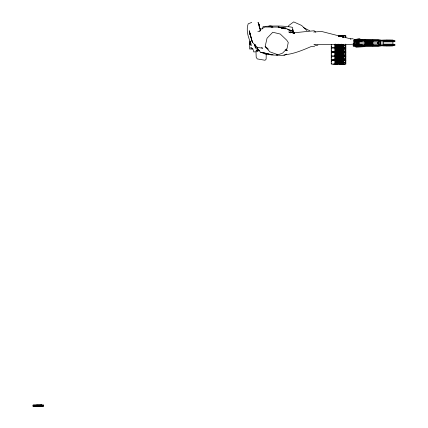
<?xml version="1.0" encoding="UTF-8"?>
<svg xmlns="http://www.w3.org/2000/svg" width="428" height="428" viewBox="0 0 428 428"><rect width="100%" height="100%" fill="white"/><g stroke="black" fill="none" stroke-linecap="round" stroke-linejoin="round"><path stroke-width="0.64" d="M249.882 41.099L249.567 48.99L252.071 49.097L252.67 48.755M250.284 41.955L249.899 44.41L250.364 42.046M257.736 50.461L257.303 51.178L257.057 50.327M262.359 28.949L263.172 26.456C272.914 25.98 282.764 25.493 292.41 27.312L293.581 32.833M288.365 26.573L288.825 25.487L293.694 21.898L301.633 25.461L307.004 30.672M354.823 45.833L355.566 44.935M360.959 44.935L360.178 45.833L361.157 44.935M359.964 45.833L360.59 44.935M360.355 44.935L359.515 45.833L360.371 44.935M360.066 45.833L360.922 44.935M339.848 36.139L343.556 36.075L338.607 36.107M342.357 36.059L338.794 36.091M339.923 46.037L336.745 46.037L336.092 46.149L336.092 46.529M343.513 56.598L342.346 56.544M40.435 405.182L41.757 405.123L37.241 405.107M255.981 50.461L259.154 50.327L256.356 50.327M335.45 45.908L336.248 45.764M335.45 54.099L336.248 53.955M256.302 49.985L258.528 49.985M286.749 54.083L284.438 55.405L271.004 54.961L269.758 54.185L260.229 52.12L258.186 49.043M255.602 48.38L257.415 48.38L257.431 49.985L257.415 47.251L255.602 47.251L255.58 45.801L255.58 47.727M355.138 45.566L359.071 43.645M251.744 22.406L248.186 23.818C245.854 30.286 248.31 37.493 250.888 43.405L249.947 41.81L251.108 45.646L250.995 43.72M317.886 45.122L316.426 45.625L314.687 44.956M378.753 42.661L377.405 42.661L377.405 43.335L378.753 43.116M43.265 405.584L41.837 405.107L33.336 405.22L33.336 406.381L41.837 406.493L43.265 406.017M268.249 26.338L270.025 25.792L272.449 26.311M353.854 44.924L356.289 44.18L356.289 41.816L353.854 41.072L354.892 41.093L354.892 44.903M365.025 44.662L356.791 44.662L353.854 45.566L353.854 40.43L365.025 40.43M353.849 39.874L359.381 38.563L361.462 39.884M257.838 31.469L260.01 31.025L259.721 31.164L260.764 29.377L264.959 27.018L278.58 27.076L286.102 28.114L282.314 27.874M338.527 36.171L339.115 36.059M335.392 45.523L335.392 44.362L339.115 44.25L339.115 45.636L335.081 45.523M335.081 46.149L339.115 46.037L339.115 47.422L341.084 47.422M341.084 49.728L335.392 49.621L335.392 48.455L341.084 48.348M335.392 51.403L335.392 50.242L341.084 50.13L339.174 50.13M335.081 52.553L339.115 52.441L339.115 53.826L335.081 53.714M335.081 54.335L339.115 54.228L339.115 55.613L341.084 55.613M335.236 56.646L341.084 56.539M335.081 58.433L339.115 58.32L339.115 59.706L335.081 59.594M335.081 60.744L339.115 60.632L339.115 62.017L341.084 62.017L339.174 62.017M341.084 63.799L335.392 63.692L335.392 62.525L341.084 62.418M268.773 54.067L266.2 54.426L260.625 52.179M377.753 40.344L378.978 40.168L378.978 45.833L377.699 45.753M283.876 54.854C293.469 54.11 302.398 50.285 311.167 46.545L314.617 46.716M43.265 405.862L33.122 405.969M340.019 44.865L339.276 44.945L343.572 44.999L339.276 44.945L343.572 44.887L340.019 45.026M339.276 49.038L343.572 48.979L338.468 49.038L339.693 49.054M339.276 53.136L343.572 53.077L338.468 53.136L341.1 53.158M339.276 54.918L343.572 54.859L338.468 54.918L341.1 54.945M37.343 405.798L41.773 405.856M313.676 32.036L321.428 31.421L350.971 38.959L350.537 39.023L352.298 38.675L353.464 39.066M251.723 47.754L250.508 47.85L252.916 48.856M355.882 47.273L364.003 46.689M256.468 51.74L253.638 51.922L253.43 50.188L252.376 48.439M352.431 44.239L343.598 44.603M338.307 58.775L337.713 58.813L337.713 58.433L338.307 58.32L338.307 58.775L343.636 58.775L343.636 59.251L335.183 59.182M338.527 58.813L339.115 58.775M377.699 40.243L378.978 40.168M362.446 45.256L353.854 45.566L365.025 45.566M313.879 44.694L337.344 44.485M340.849 45.577L336.745 45.636L336.092 45.523L336.092 45.143L336.686 45.181L336.686 45.636L341.544 45.636M339.174 45.636L341.127 45.619L339.848 45.561M339.174 47.422L341.036 47.374M339.174 49.728L341.036 49.685M341.469 51.44L336.745 51.515L336.092 51.403L336.092 51.023M339.174 51.515L341.036 51.472M336.092 53.714L341.469 53.751M339.174 55.613L341.036 55.565M341.469 57.844L336.745 57.919L336.092 57.812L336.092 57.427M341.469 59.631L336.745 59.706L336.092 59.594L336.092 59.214M339.174 63.799L341.036 63.756M37.241 406.493L41.757 406.477L40.435 406.418M342.346 36.712L343.572 36.696L342.389 36.69M342.389 36.819L343.572 36.813L342.346 36.792M354.892 42.998L356.096 42.987L353.854 42.998M339.853 46.106L341.127 46.053L339.918 46.042M342.346 55.603L343.556 55.597M258.271 24.15L259.224 24.15L259.224 27.178M258.271 24.589L259.224 24.589M338.564 35.749L345.851 35.749L345.851 37.648M338.789 35.931L345.615 35.931L345.615 37.718M338.623 36.059L343.636 36.059M340.404 36.514L343.636 36.514L343.636 36.99L342.341 36.99M342.314 36.926L343.572 36.926L343.572 36.578M354.619 39.82L378.042 40.029M383.253 40.168L354.635 40.029L380.353 40.029L380.353 45.967L353.148 45.967L353.148 43.592M392.947 40.36L394.878 40.36L394.878 41.537L392.947 41.537M372.863 40.43L383.242 40.43M365.025 40.564L372.863 40.564M380.08 40.778L383.242 40.719M365.025 40.874L372.863 40.874M365.025 41.179L372.863 41.179M380.353 41.174L378.753 41.174L378.753 44.828L380.353 44.828M383.237 41.222L394.878 41.222M353.854 40.43L356.791 41.334L365.025 41.334M372.863 41.334L380.353 41.334M365.025 41.842L372.863 41.842M380.08 41.885L392.947 41.885M355.138 40.43L359.071 42.351M357.086 42.463L359.071 42.463L359.071 41.495M365.025 42.623L372.863 42.623L372.863 40.029M377.405 42.661L378.753 42.88M356.289 42.998L380.353 42.998M377.405 43.335L378.753 43.335M365.025 43.372L372.863 43.372L372.863 45.967M357.086 43.533L359.071 43.533L359.071 44.501M365.025 44.154L372.863 44.154M380.08 44.111L392.947 44.111M338.008 44.469L338.527 44.469M354.143 44.485L353.758 44.485A32.421 0.674 46 0 0 355.058 45.833M392.947 44.459L394.878 44.459L394.878 45.636L392.947 45.636M335.183 44.582L335.183 45.304M372.863 44.662L380.353 44.662M383.237 44.774L394.878 44.774M335.236 44.828L343.636 44.705L343.636 45.181L335.183 45.111M365.025 44.817L372.863 44.817M331.625 44.887L331.245 44.887L331.245 47.733L345.851 47.733L345.851 44.571M365.025 45.122L372.863 45.122M380.08 45.218L383.237 45.218M335.573 45.416L336.092 45.416M336.387 45.416L336.906 45.416M337.194 45.416L337.713 45.416M338.008 45.416L338.527 45.416M353.854 45.341L362.436 45.341M365.025 45.432L372.863 45.432M372.863 45.566L383.237 45.566M335.119 45.764L345.615 45.764M383.253 45.833L354.635 45.967M335.119 45.908L345.615 45.908M341.544 46.037L336.686 46.037L336.686 46.492M335.573 46.256L336.092 46.256M336.387 46.256L336.906 46.256M337.194 46.256L337.713 46.256M338.008 46.256L338.527 46.256M335.183 46.368L335.183 47.091M335.183 46.561L343.636 46.492L343.636 46.968L335.183 46.898M331.245 46.786L331.625 46.786M338.008 47.203L338.527 47.203M335.236 47.31L339.115 47.422M343.636 47.422L342.341 47.422L343.513 47.364M335.119 47.551L345.615 47.551L345.615 44.121M335.675 47.636L337.949 47.733M342.464 47.636L344.674 47.733M335.675 48.129L337.949 48.032M342.464 48.129L344.674 48.032M335.119 48.22L345.615 48.22L345.615 51.644L332.005 51.644M338.008 48.567L338.527 48.567M335.183 48.68L335.183 49.397M335.183 48.872L343.636 48.803L343.636 49.279L335.183 49.209M331.245 48.979L331.625 48.979M338.008 49.514L338.527 49.514M335.119 49.857L345.615 49.857M335.119 50.001L345.615 50.001M338.008 50.349L338.527 50.349M335.183 50.461L335.183 51.183M335.183 50.654L343.636 50.584L343.636 51.06L335.236 50.943M331.245 50.879L331.625 50.879M335.573 51.296L336.092 51.296M336.387 51.296L336.906 51.296M337.194 51.296L337.713 51.296M338.008 51.296L338.527 51.296M335.081 51.403L339.115 51.515L339.115 50.13M341.544 51.515L336.686 51.515L336.686 51.06M332.192 52.312L345.615 52.312L345.615 55.742L335.119 55.742M341.544 52.441L336.686 52.441L336.092 52.553L336.092 52.933M335.573 52.66L336.092 52.66M336.387 52.66L336.906 52.66M337.194 52.66L337.713 52.66M338.008 52.66L338.527 52.66M335.183 52.772L335.183 53.495M335.183 52.965L343.636 52.895L343.636 53.372L335.183 53.302M331.245 53.077L331.625 53.077M338.008 53.607L338.527 53.607M336.686 53.826L341.544 53.826M335.119 53.955L345.615 53.955M335.119 54.099L345.615 54.099M341.544 54.228L336.686 54.228L336.092 54.335L336.092 54.72M335.573 54.447L336.092 54.447M336.387 54.447L336.906 54.447M337.194 54.447L337.713 54.447M338.008 54.447L338.527 54.447M335.183 54.559L335.183 55.276M335.236 54.8L343.636 54.682L343.636 55.159L335.183 55.089M331.245 54.977L331.625 54.977M338.008 55.394L338.527 55.394M335.236 55.501L339.115 55.613M342.341 55.613L343.636 55.613M335.675 55.827L337.949 55.924M342.464 55.827L344.674 55.924M335.675 56.319L337.949 56.223M342.464 56.319L344.674 56.223M335.119 56.41L345.615 56.41L345.615 59.834L332.005 59.834M342.341 56.539L343.636 56.539M338.008 56.753L338.527 56.753M335.183 56.87L335.183 57.587M335.183 57.058L343.636 56.988L343.636 57.47L335.236 57.347M331.245 57.17L331.625 57.17M335.573 57.705L336.092 57.705M336.387 57.705L336.906 57.705M337.194 57.705L337.713 57.705M338.008 57.705L338.527 57.705M335.081 57.812L339.115 57.919L339.115 56.539M341.544 57.919L336.686 57.919L336.686 57.47M335.119 58.048L345.615 58.048M335.119 58.192L345.615 58.192M341.544 58.32L336.686 58.32L336.092 58.433L336.092 58.813L336.686 58.775L336.686 58.32L341.469 58.395M335.573 58.54L336.092 58.54M336.387 58.54L336.906 58.54M337.194 58.54L337.713 58.54M338.008 58.54L338.527 58.54M335.183 58.652L335.183 59.374M335.081 58.813L343.572 58.839L343.572 59.187L339.179 59.187L339.179 58.839M331.245 59.069L331.625 59.069M335.573 59.487L336.092 59.487M336.387 59.487L336.906 59.487M337.194 59.487L337.713 59.487M338.008 59.487L338.527 59.487M341.544 59.706L336.686 59.706L336.686 59.251M332.192 60.503L345.615 60.503L345.615 63.927L335.119 63.927M341.544 60.632L336.686 60.632L336.092 60.744L336.092 61.124M335.573 60.851L336.092 60.851M336.387 60.851L336.906 60.851M337.194 60.851L337.713 60.851M338.008 60.851L338.527 60.851M335.183 60.963L335.183 61.686M335.183 61.156L343.636 61.086L343.636 61.562L335.183 61.493M331.245 61.268L331.625 61.268M338.008 61.798L338.527 61.798M339.115 62.017L335.392 61.905L335.392 60.744M335.119 62.146L345.615 62.146M335.119 62.29L345.615 62.29M338.008 62.632L338.527 62.632M335.183 62.75L335.183 63.467M335.183 62.937L343.636 62.868L343.636 63.349L335.183 63.28M331.245 63.167L331.625 63.167M338.008 63.585L338.527 63.585M36.032 405.327L36.567 405.327M33.122 405.439L33.122 406.161M37.241 405.626L41.773 405.626L41.773 405.974L37.241 405.974M33.175 405.68L43.265 405.739M36.032 406.274L36.567 406.274M271.074 27.157L272.957 27.178M337.558 46.037L341.469 46.112M339.174 48.348L341.036 48.391M341.469 52.516L336.745 52.441L336.686 52.895M341.469 54.303L336.745 54.228L336.686 54.682M339.174 56.539L341.036 56.582M339.174 60.632L341.036 60.674M341.469 60.706L336.745 60.632L336.686 61.086M339.174 62.418L341.036 62.461M273.064 54.741L269.784 54.495L263.081 52.521M276.349 54.982L277.66 55.084M377.753 45.652L378.978 45.833M294.715 33.159L293.03 32.886L314.195 30.746L315.677 32.17M337.713 53.714L338.307 53.826M336.906 53.714L337.494 53.826M294.657 33.117L288.74 31.929L290.462 32.913M285.187 28.81L278.125 27.066L287.52 28.992L293.271 33.304M293.715 32.389L294.068 32.469M278.334 27.119L285.203 28.815L278.58 27.076L283.609 28.462M287.643 29.43L292.468 30.645L294.437 33.154M288.649 29.885L292.447 30.977M285.144 49.835L287.183 50.568L286.353 49.054M261.492 47.727L262.733 48.198L257.298 47.417L252.349 42.212L249.294 30.977L252.349 42.212L249.294 30.977L250.594 36.225M303.452 27.547L309.717 30.768M286.081 49.819L287.183 50.568M268.372 49.225L265.146 46.47L267.045 38.215L272.775 32.25L280.27 34.037L286.792 40.248L288.253 42.474L287.001 48.674L282.517 53.158L278.04 54.768L269.806 51.809L265.146 46.47L267.077 48.091M256.527 50.927L256.902 51.162L256.902 50.461M249.278 33.314L250.685 35.583M356.492 44.951L357.236 45.833M260.475 30.875L260.042 28.146M256.003 51.825L256.195 57.202L257.228 58.909L265.039 60.268L266.13 59.176L266.227 54.163M392.037 40.114L392.037 40.526M392.037 45.47L392.037 45.882M391.197 40.114L391.197 40.526M391.197 45.47L391.197 45.882M390.363 40.114L390.363 40.526M390.363 45.47L390.363 45.882M390.117 40.114L390.117 40.526M390.117 45.47L390.117 45.882M389.528 40.114L389.528 40.526M389.528 45.47L389.528 45.882M389.282 40.114L389.282 40.526M389.282 45.47L389.282 45.882M388.694 40.114L388.694 40.526M388.694 45.47L388.694 45.882M388.447 40.114L388.447 40.526M388.447 45.47L388.447 45.882M387.854 40.114L387.854 40.526M387.854 45.47L387.854 45.882M387.613 40.114L387.613 40.526M387.613 45.47L387.613 45.882M387.019 40.114L387.019 40.526M387.019 45.47L387.019 45.882M386.773 40.114L386.773 40.526M386.773 45.47L386.773 45.882M386.184 40.114L386.184 40.526M386.184 45.47L386.184 45.882M385.938 40.114L385.938 40.526M385.938 45.47L385.938 45.882M385.104 40.114L385.104 40.526M385.104 45.47L385.104 45.882M384.269 40.114L384.269 40.526M384.269 45.47L384.269 45.882M382.627 40.168L382.627 40.719M378.042 45.967L353.565 45.967M370.525 40.564L370.525 40.879M370.525 45.117L370.525 45.432M365.025 40.029L365.025 45.967M361.954 40.029L361.954 41.495L357.086 41.495L357.086 44.501L361.954 44.501L361.954 45.967M358.161 41.495L358.161 41.923M358.161 44.073L358.161 44.501M356.791 41.334L356.791 44.662M355.935 44.935L355.935 46.176M353.758 43.495L353.779 46.176M344.674 35.749L339.607 35.749M344.674 51.831L339.607 51.831M344.674 52.125L339.607 52.125M344.674 60.022L339.607 60.022M344.674 60.316L339.607 60.316M344.674 64.114L339.607 64.114M343.572 44.769L343.572 45.117L339.179 45.117L339.179 44.769M343.572 46.556L343.572 46.903L339.179 46.903L339.179 46.556M339.249 46.556L339.249 46.903M339.249 48.867L339.249 49.215M339.249 50.648L339.249 50.996M339.249 52.96L339.249 53.307M339.249 54.747L339.249 55.094M339.249 57.052L339.249 57.406M339.249 58.839L339.249 59.187M339.249 61.151L339.249 61.498M339.249 62.932L339.249 63.285M339.115 48.348L339.115 49.728M339.115 62.418L339.115 63.799M338.527 44.362L338.527 45.523M338.527 46.149L338.527 47.31M338.527 48.455L338.527 49.621M338.527 50.242L338.527 51.403M338.527 52.553L338.527 53.714M338.527 54.335L338.527 55.501M338.527 56.646L338.527 57.812M338.527 58.433L338.527 59.594M338.527 60.744L338.527 61.905M338.527 62.525L338.527 63.692M338.307 46.492L338.307 46.037L337.713 46.149L337.713 46.529M338.307 51.06L338.307 51.515L337.713 51.403L337.713 51.023M338.307 52.895L338.307 52.441L337.713 52.553L337.713 52.933M338.307 54.682L338.307 54.228L337.713 54.335L337.713 54.72M338.307 57.47L338.307 57.919L337.713 57.812L337.713 57.427M338.307 59.251L338.307 59.706L337.713 59.594L337.713 59.214M338.307 61.086L338.307 60.632L337.713 60.744L337.713 61.124M338.008 44.362L338.008 45.523M338.008 46.149L338.008 47.31M338.008 48.455L338.008 49.621M338.008 50.242L338.008 51.403M338.008 52.553L338.008 53.714M338.008 54.335L338.008 55.501M338.008 56.646L338.008 57.812M338.008 58.433L338.008 59.594M338.008 60.744L338.008 61.905M338.008 62.525L338.008 63.692M337.949 51.831L332.818 51.831M337.949 52.125L332.818 52.125M337.949 60.022L332.818 60.022M337.949 60.316L332.818 60.316M337.949 64.114L332.818 64.114M337.494 46.492L337.494 46.037L336.906 46.149L336.906 46.529M337.494 51.06L337.494 51.515L336.906 51.403L336.906 51.023M337.494 52.895L337.494 52.441L336.906 52.553L336.906 52.933M337.494 54.682L337.494 54.228L336.906 54.335L336.906 54.72M337.494 57.47L337.494 57.919L336.906 57.812L336.906 57.427M337.494 59.251L337.494 59.706L336.906 59.594L336.906 59.214M337.494 61.086L337.494 60.632L336.906 60.744L336.906 61.124M337.194 45.143L337.194 45.523M337.194 46.149L337.194 46.529M337.194 51.023L337.194 51.403M337.194 52.553L337.194 52.933M337.194 54.335L337.194 54.72M337.194 57.427L337.194 57.812M337.194 58.433L337.194 58.813M337.194 59.214L337.194 59.594M337.194 60.744L337.194 61.124M336.387 45.143L336.387 45.523M336.387 46.149L336.387 46.529M336.387 51.023L336.387 51.403M336.387 52.553L336.387 52.933M336.387 54.335L336.387 54.72M336.387 57.427L336.387 57.812M336.387 58.433L336.387 58.813M336.387 59.214L336.387 59.594M336.387 60.744L336.387 61.124M336.248 58.048L335.45 58.192L335.45 59.834M335.573 45.143L335.573 45.523M335.573 46.149L335.573 46.529M335.573 51.023L335.573 51.403M335.573 52.553L335.573 52.933M335.573 54.335L335.573 54.72M335.573 57.427L335.573 57.812M335.573 58.433L335.573 58.813M335.573 59.214L335.573 59.594M335.573 60.744L335.573 61.124M335.392 46.149L335.392 47.31M335.392 52.553L335.392 53.714M335.392 54.335L335.392 55.501M335.392 56.646L335.392 57.812M335.392 58.433L335.392 59.594M335.231 44.121L335.167 47.551M335.231 48.22L335.167 51.644M335.167 52.312L335.167 55.742M335.231 56.41L335.167 59.834M335.231 60.503L335.231 63.927M335.119 44.121L335.092 47.733M335.092 48.032L335.092 51.831M335.092 52.125L335.092 55.924M335.092 56.223L335.092 60.022M335.092 60.316L335.092 64.114M259.004 50.461L257.929 51.162L257.929 50.461M257.415 49.996L257.415 51.178M255.184 44.614L255.184 45.191M254.97 44.689L254.97 47.048M254.719 44.678L254.719 45.823M254.585 44.48L254.585 45.823M41.837 405.107L41.837 406.493M37.311 405.626L37.311 405.974M37.177 405.107L37.177 406.493M36.567 404.958L36.567 406.6M36.032 405.22L36.032 406.381M339.923 52.441L341.127 52.457L339.918 52.451M339.923 54.228L341.127 54.244L339.918 54.233M339.923 58.32L341.127 58.336L339.918 58.331M339.923 60.632L341.127 60.648L339.918 60.642M337.494 58.32L336.906 58.433L336.906 58.813L337.494 58.775L337.494 58.32M340.019 46.647L339.276 46.727L343.572 46.786L338.468 46.727L343.572 46.673L339.249 46.727L340.019 46.647M340.019 50.745L339.276 50.825L343.572 50.879L338.468 50.825L343.572 50.766L339.249 50.825L340.019 50.745M340.019 57.149L339.276 57.229L343.572 57.288L338.468 57.229L343.572 57.17L339.249 57.229L340.019 57.149M340.019 58.93L339.276 59.016L343.572 59.069L338.468 59.016L343.572 58.957L339.249 59.016L340.019 58.93M340.019 61.241L339.276 61.322L343.572 61.381L338.468 61.322L343.572 61.268L339.249 61.322L340.019 61.241M340.019 63.028L339.276 63.109L343.572 63.167L338.468 63.109L343.572 63.05L339.249 63.109L340.019 63.028M341.127 51.499L339.848 51.44L341.127 51.499M341.127 53.81L339.848 53.751L341.127 53.81M341.127 57.903L339.848 57.844L341.127 57.903M341.127 59.69L339.848 59.631L341.127 59.69M392.947 40.114L383.237 40.114L383.237 45.882L392.947 45.882L392.947 40.114M345.851 48.032L331.245 48.032L331.245 51.831L345.851 51.831L345.851 48.032M343.572 48.867L339.179 48.867L339.179 49.215L343.572 49.215L343.572 48.867M343.572 50.648L339.179 50.648L339.179 50.996L343.572 50.996L343.572 50.648M345.851 52.125L331.245 52.125L331.245 55.924L345.851 55.924L345.851 52.125M343.572 52.96L339.179 52.96L339.179 53.307L343.572 53.307L343.572 52.96M343.572 54.747L339.179 54.747L339.179 55.094L343.572 55.094L343.572 54.747M345.851 56.223L331.245 56.223L331.245 60.022L345.851 60.022L345.851 56.223M343.572 57.052L339.179 57.052L339.179 57.406L343.572 57.406L343.572 57.052M345.851 60.316L331.245 60.316L331.245 64.114L345.851 64.114L345.851 60.316M343.572 61.151L339.179 61.151L339.179 61.498L343.572 61.498L343.572 61.151M343.572 62.932L339.179 62.932L339.179 63.285L343.572 63.285L343.572 62.932M43.265 404.958L33.122 404.958L33.122 406.6L43.265 406.6L43.265 404.958M338.307 45.181L337.713 45.143L337.713 45.523L338.307 45.636L338.307 45.181M337.494 45.181L336.906 45.143L336.906 45.523L337.494 45.636L337.494 45.181M258.517 23.594L258.057 22.347L260.24 29.703L258.517 23.594M293.137 31.988L292.618 29.457L293.094 31.956M341.223 45.764L341.223 44.121L341.175 45.764M341.223 47.551L341.223 45.908L341.175 47.551M341.223 49.857L341.223 48.22L341.175 49.857M341.223 51.644L341.223 50.001L341.175 51.644M341.223 53.955L341.223 52.312L341.175 53.955M341.223 55.742L341.223 54.099L341.175 55.742M341.223 58.048L341.223 56.41L341.175 58.048M341.223 59.834L341.223 58.192L341.175 59.834M341.223 62.146L341.223 60.503L341.175 62.146M341.223 63.927L341.223 62.29L341.175 63.927"/></g></svg>
